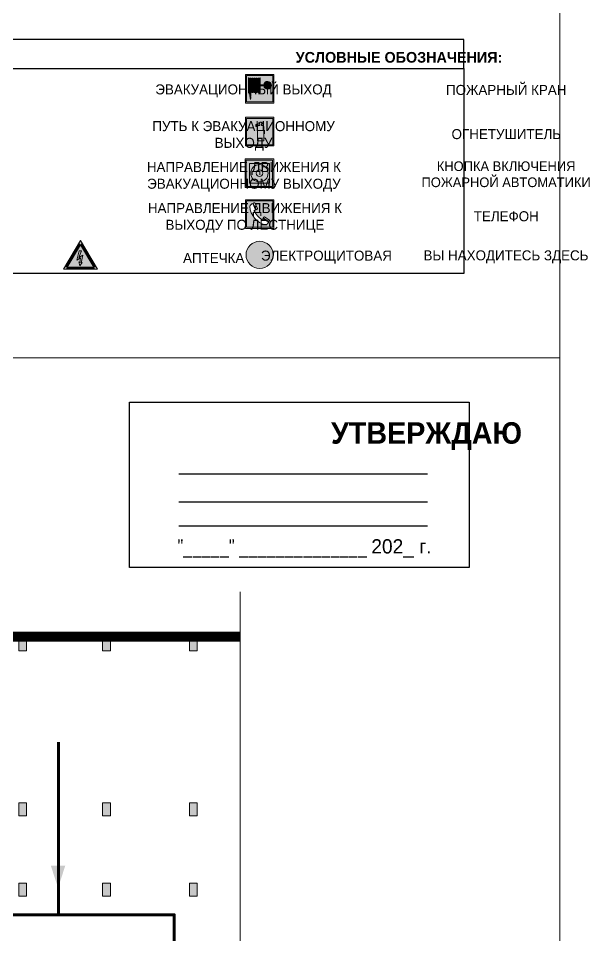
# Model space of a CAD drawing. Header units: millimetres. Extents: x 13810 to 67229, y 12374 to 21950.
# Drawn here: x 37633.7 to 37793.4, y 14781 to 15037.6 of the extents above; entities that cross this region are included whole.
import ezdxf

# ---------------------------------------------------------------- set-up
doc = ezdxf.new("R2010")
doc.units = ezdxf.units.MM
doc.layers.add('План_Штампы', color=7, linetype='Continuous')
doc.styles.add('обычный', font='arial.ttf')

# ---------------------------------------------------------------- blocks, each defined once
blk = doc.blocks.new('A$C3E6D3DDE')
at = {"lineweight": 5}
h = blk.add_hatch(color=40, dxfattribs=at)
h.paths.add_polyline_path([(24.1, 1.45), (16.46, -11.35), (31.74, -11.35)])
h.paths.add_polyline_path([(24.09, -0.46), (30.03, -10.41), (18.14, -10.41)], flags=16)
h.paths.add_polyline_path([(24.54, -3.08), (23.41, -6.02), (25.13, -5.01), (24.33, -8.5), (24.82, -8.27), (23.79, -9.86), (23.4, -8.04), (23.8, -8.43), (24.04, -6.29), (22.39, -7.25), (23.44, -3.08)], flags=0)
h = blk.add_hatch(color=256, dxfattribs=at)
h.paths.add_polyline_path([(24.37, 0.03, 0.567511), (23.82, 0.03), (17.59, -10.4, 0.582454), (17.86, -10.88), (30.32, -10.88, 0.582149), (30.6, -10.4)])
h.paths.add_polyline_path([(24.09, -0.46), (18.14, -10.41), (30.03, -10.41)], flags=16)
h.paths.add_polyline_path([(24.54, -3.08), (23.41, -6.02), (25.13, -5.01), (24.33, -8.5), (24.82, -8.27), (23.79, -9.86), (23.4, -8.04), (23.8, -8.43), (24.04, -6.29), (22.39, -7.25), (23.44, -3.08)], flags=0)
h = blk.add_hatch(color=40, dxfattribs=at)
h.paths.add_polyline_path([(24.09, -0.46), (18.14, -10.41), (30.03, -10.41)])
h.paths.add_polyline_path([(24.82, -8.27), (23.79, -9.86), (23.4, -8.04), (23.8, -8.43), (24.04, -6.29), (22.39, -7.25), (23.44, -3.08), (24.54, -3.08), (23.41, -6.02), (25.13, -5.01), (24.33, -8.5)], flags=16)
at = {"color": 40, "lineweight": 5}
for p, q in [((16.46, -11.35), (24.1, 1.45)), ((24.1, 1.45), (31.74, -11.35))]:
    blk.add_line(p, q, dxfattribs=at)
at = {"lineweight": 5}
for p, q in [((17.59, -10.4), (23.82, 0.03)), ((24.37, 0.03), (30.6, -10.4)), ((18.14, -10.41), (24.09, -0.46)), ((23.44, -3.08), (22.39, -7.25)), ((23.41, -6.02), (24.54, -3.08)), ((24.54, -3.08), (23.44, -3.08)), ((24.09, -0.46), (30.03, -10.41)), ((22.39, -7.25), (24.04, -6.29)), ((23.8, -8.43), (23.4, -8.04)), ((23.4, -8.04), (23.79, -9.86)), ((25.13, -5.01), (23.41, -6.02)), ((24.04, -6.29), (23.8, -8.43)), ((24.33, -8.5), (25.13, -5.01)), ((17.86, -10.88), (30.32, -10.88)), ((18.14, -10.41), (30.03, -10.41)), ((23.79, -9.86), (24.82, -8.27)), ((24.82, -8.27), (24.33, -8.5))]:
    blk.add_line(p, q, dxfattribs=at)
at = {"color": 50, "lineweight": 5}
blk.add_line((31.74, -11.35), (16.46, -11.35), dxfattribs=at)
blk = doc.blocks.new('A$C37112FD5')
at = {"true_color": 0xf5f5ff}
h = blk.add_hatch(color=7, dxfattribs=at)
h.dxf.hatch_style = 1
h.paths.add_polyline_path([(12.8, -7.4), (0, -7.4), (0, -20.2), (12.8, -20.2)])
h.paths.add_polyline_path([(12.29, -7.91), (12.29, -19.69), (0.51, -19.69), (0.51, -7.91)], flags=16)
h.paths.add_polyline_path([(4.98, -9.04, -0.42597), (5.17, -9.22), (5.17, -12.25), (5.17, -15.29, -0.432244), (4.98, -15.47), (4.83, -15.47, -0.42597), (4.64, -15.29), (4.64, -12.25), (4.64, -9.22, -0.432244), (4.83, -9.04)], flags=0)
h.paths.add_polyline_path([(4.28, -9.22), (4.28, -12.25), (4.28, -15.29, -0.432244), (4.09, -15.47), (3.94, -15.47, -0.42597), (3.75, -15.29), (3.75, -12.25), (3.75, -9.22, -0.432244), (3.94, -9.04), (4.09, -9.04, -0.42597)], flags=0)
h.paths.add_polyline_path([(5.72, -9.04), (5.87, -9.04, -0.42597), (6.06, -9.22), (6.06, -12.25), (6.06, -15.29, -0.432244), (5.87, -15.47), (5.72, -15.47, -0.42597), (5.53, -15.29), (5.53, -12.25), (5.53, -9.22, -0.432244)], flags=0)
h.paths.add_polyline_path([(6.42, -8.9), (6.5, -8.9, -0.42597), (6.69, -9.08), (6.69, -12.03), (8.21, -12.03, -15.824349), (8.21, -12.47), (6.69, -12.47), (6.69, -15.42, -0.432244), (6.5, -15.6), (6.42, -15.6)], flags=0)
h.paths.add_polyline_path([(3.39, -9.22), (3.39, -12.25), (3.39, -15.29, -0.432244), (3.2, -15.47), (3.05, -15.47, -0.42597), (2.85, -15.29), (2.85, -12.25), (2.85, -9.22, -0.432244), (3.05, -9.04), (3.2, -9.04, -0.42597)], flags=0)
h.paths.add_polyline_path([(2.5, -9.22), (2.5, -16.71), (1.96, -16.71), (1.96, -9.22, -0.432244), (2.15, -9.04), (2.31, -9.04, -0.42597)], flags=0)
h.paths.add_polyline_path([(1.61, -8.9), (1.61, -15.6), (1.57, -15.6, -0.42597), (1.37, -15.42), (1.37, -12.03), (1.37, -9.09, -0.432244), (1.57, -8.9)], flags=0)
h.paths.add_polyline_path([(9.76, -10.81), (9.76, -12.03), (8.49, -12.03, -0.336371)], flags=0)
h.paths.add_polyline_path([(8.49, -12.47), (9.76, -12.47), (9.76, -13.7, -0.336371)], flags=0)
h.paths.add_polyline_path([(10.11, -10.81, -0.336371), (11.38, -12.03), (10.11, -12.03)], flags=0)
h.paths.add_polyline_path([(10.11, -12.47), (11.38, -12.47, -0.336371), (10.11, -13.7)], flags=0)
h.paths.add_polyline_path([(2.5, -16.84), (2.5, -17.05), (1.97, -17.05), (1.97, -16.84)], flags=0)
h.paths.add_polyline_path([(2.5, -17.24, -0.033778), (2.24, -18.6, -0.033778), (1.97, -17.24)], flags=0)
h = blk.add_hatch(color=242)
h.dxf.hatch_style = 1
h.paths.add_polyline_path([(12.29, -7.91), (0.51, -7.91), (0.51, -19.69), (12.29, -19.69)])
h.paths.add_polyline_path([(6.42, -15.6), (6.42, -8.9), (6.5, -8.9, -0.42597), (6.69, -9.08), (6.69, -12.03), (8.21, -12.03, -15.824349), (8.21, -12.47), (6.69, -12.47), (6.69, -15.42, -0.432244), (6.5, -15.6)], flags=16)
h.paths.add_polyline_path([(5.87, -15.47), (5.72, -15.47, -0.42597), (5.53, -15.29), (5.53, -12.25), (5.53, -9.22, -0.432244), (5.72, -9.04), (5.87, -9.04, -0.42597), (6.06, -9.22), (6.06, -12.25), (6.06, -15.29, -0.432244)], flags=16)
h.paths.add_polyline_path([(4.98, -15.47), (4.83, -15.47, -0.42597), (4.64, -15.29), (4.64, -12.25), (4.64, -9.22, -0.432244), (4.83, -9.04), (4.98, -9.04, -0.42597), (5.17, -9.22), (5.17, -12.25), (5.17, -15.29, -0.432244)], flags=16)
h.paths.add_polyline_path([(4.09, -15.47), (3.94, -15.47, -0.42597), (3.75, -15.29), (3.75, -12.25), (3.75, -9.22, -0.432244), (3.94, -9.04), (4.09, -9.04, -0.42597), (4.28, -9.22), (4.28, -12.25), (4.28, -15.29, -0.432244)], flags=16)
h.paths.add_polyline_path([(3.2, -15.47), (3.05, -15.47, -0.42597), (2.85, -15.29), (2.85, -12.25), (2.85, -9.22, -0.432244), (3.05, -9.04), (3.2, -9.04, -0.42597), (3.39, -9.22), (3.39, -12.25), (3.39, -15.29, -0.432244)], flags=16)
h.paths.add_polyline_path([(2.5, -17.05), (1.97, -17.05), (1.97, -16.84), (2.5, -16.84)], flags=16)
h.paths.add_polyline_path([(2.5, -17.24, -0.033778), (2.24, -18.6, -0.033778), (1.97, -17.24)], flags=16)
h.paths.add_polyline_path([(2.5, -16.71), (1.96, -16.71), (1.96, -9.22, -0.432244), (2.15, -9.04), (2.31, -9.04, -0.42597), (2.5, -9.22)], flags=16)
h.paths.add_polyline_path([(1.61, -15.6), (1.57, -15.6, -0.42597), (1.37, -15.42), (1.37, -12.03), (1.37, -9.09, -0.432244), (1.57, -8.9), (1.61, -8.9)], flags=16)
h.paths.add_polyline_path([(8.49, -12.47), (9.76, -12.47), (9.76, -13.7, -0.336371)], flags=0)
h.paths.add_polyline_path([(10.11, -13.7), (10.11, -12.47), (11.38, -12.47, -0.336371)], flags=0)
h.paths.add_polyline_path([(8.49, -12.03, -0.336371), (9.76, -10.81), (9.76, -12.03)], flags=0)
h.paths.add_polyline_path([(10.11, -12.03), (10.11, -10.81, -0.336371), (11.38, -12.03)], flags=0)
h = blk.add_hatch(color=7, dxfattribs=at)
h.dxf.hatch_style = 1
h.paths.add_polyline_path([(1.61, -8.9), (1.57, -8.9, 0.432244), (1.37, -9.09), (1.37, -12.03), (1.37, -15.42, 0.42597), (1.57, -15.6), (1.61, -15.6)])
h.paths.add_polyline_path([(2.5, -9.22, 0.42597), (2.31, -9.04), (2.15, -9.04, 0.432244), (1.96, -9.22), (1.96, -16.71), (2.5, -16.71)])
h.paths.add_polyline_path([(2.5, -16.84), (1.97, -16.84), (1.97, -17.05), (2.5, -17.05)])
h.paths.add_polyline_path([(2.5, -17.24), (1.97, -17.24, 0.033778), (2.24, -18.6, 0.033778)])
h.paths.add_polyline_path([(3.39, -12.25), (3.39, -9.22, 0.42597), (3.2, -9.04), (3.05, -9.04, 0.432244), (2.85, -9.22), (2.85, -12.25), (2.85, -15.29, 0.42597), (3.05, -15.47), (3.2, -15.47, 0.432244), (3.39, -15.29)])
h.paths.add_polyline_path([(4.28, -12.25), (4.28, -9.22, 0.42597), (4.09, -9.04), (3.94, -9.04, 0.432244), (3.75, -9.22), (3.75, -12.25), (3.75, -15.29, 0.42597), (3.94, -15.47), (4.09, -15.47, 0.432244), (4.28, -15.29)])
h.paths.add_polyline_path([(5.17, -12.25), (5.17, -9.22, 0.42597), (4.98, -9.04), (4.83, -9.04, 0.432244), (4.64, -9.22), (4.64, -12.25), (4.64, -15.29, 0.42597), (4.83, -15.47), (4.98, -15.47, 0.432244), (5.17, -15.29)])
h.paths.add_polyline_path([(6.06, -12.25), (6.06, -9.22, 0.42597), (5.87, -9.04), (5.72, -9.04, 0.432244), (5.53, -9.22), (5.53, -12.25), (5.53, -15.29, 0.42597), (5.72, -15.47), (5.87, -15.47, 0.432244), (6.06, -15.29)])
h.paths.add_polyline_path([(6.69, -12.47), (8.21, -12.47, 15.824349), (8.21, -12.03), (6.69, -12.03), (6.69, -9.08, 0.42597), (6.5, -8.9), (6.42, -8.9), (6.42, -15.6), (6.5, -15.6, 0.432244), (6.69, -15.42)])
h.paths.add_polyline_path([(8.49, -12.47), (9.76, -12.47), (9.76, -13.7, -0.336371)], flags=16)
h.paths.add_polyline_path([(8.49, -12.03, -0.336371), (9.76, -10.81), (9.76, -12.03)], flags=16)
h.paths.add_polyline_path([(10.11, -12.47), (11.38, -12.47, -0.336371), (10.11, -13.7)], flags=16)
h.paths.add_polyline_path([(10.11, -12.03), (10.11, -10.81, -0.336371), (11.38, -12.03)], flags=16)
h = blk.add_hatch(color=242)
h.dxf.hatch_style = 1
h.paths.add_polyline_path([(9.76, -10.81, 0.336371), (8.49, -12.03), (9.76, -12.03)])
h.paths.add_polyline_path([(10.11, -10.81), (10.11, -12.03), (11.38, -12.03, 0.336371)])
h.paths.add_polyline_path([(11.38, -12.47), (10.11, -12.47), (10.11, -13.7, 0.336371)])
h.paths.add_polyline_path([(9.76, -12.47), (8.49, -12.47, 0.336371), (9.76, -13.7)])
at = {"color": 242, "lineweight": 5}
for p, q in [((0, -20.2), (0, -7.4)), ((0, -7.4), (12.8, -7.4)), ((12.8, -20.2), (12.8, -7.4)), ((1.37, -12.03), (1.37, -9.08)), ((1.37, -12.03), (1.37, -15.42)), ((1.57, -8.9), (1.61, -8.9)), ((1.61, -8.9), (1.61, -15.6)), ((1.96, -16.71), (1.96, -9.22)), ((2.15, -9.04), (2.31, -9.04)), ((2.5, -16.71), (2.5, -9.22)), ((2.85, -12.25), (2.85, -9.22)), ((2.85, -12.25), (2.85, -15.29)), ((3.05, -9.04), (3.2, -9.04)), ((3.39, -12.25), (3.39, -9.22)), ((3.39, -12.25), (3.39, -15.29)), ((3.75, -12.25), (3.75, -9.22)), ((3.75, -12.25), (3.75, -15.29)), ((3.94, -9.04), (4.09, -9.04)), ((4.28, -12.25), (4.28, -9.22)), ((4.28, -12.25), (4.28, -15.29)), ((4.64, -12.25), (4.64, -9.22)), ((4.64, -12.25), (4.64, -15.29)), ((4.83, -9.04), (4.98, -9.04)), ((5.17, -12.25), (5.17, -9.22)), ((5.17, -12.25), (5.17, -15.29)), ((5.53, -12.25), (5.53, -9.22)), ((5.53, -12.25), (5.53, -15.29)), ((5.72, -9.04), (5.87, -9.04)), ((6.06, -12.25), (6.06, -9.22)), ((6.06, -12.25), (6.06, -15.29)), ((6.42, -8.9), (6.42, -15.6)), ((6.5, -8.9), (6.42, -8.9)), ((6.69, -12.03), (6.69, -9.08)), ((8.21, -12.03), (6.69, -12.03)), ((9.76, -12.03), (8.49, -12.03)), ((9.76, -10.81), (9.76, -12.03)), ((10.11, -10.81), (10.11, -12.03)), ((11.38, -12.03), (10.11, -12.03)), ((1.57, -15.6), (1.61, -15.6)), ((3.05, -15.47), (3.2, -15.47)), ((3.94, -15.47), (4.09, -15.47)), ((4.83, -15.47), (4.98, -15.47)), ((5.72, -15.47), (5.87, -15.47)), ((6.42, -15.6), (6.5, -15.6)), ((8.21, -12.47), (6.69, -12.47)), ((6.69, -12.47), (6.69, -15.42)), ((9.76, -12.47), (8.49, -12.47)), ((9.76, -12.47), (9.76, -13.7)), ((11.38, -12.47), (10.11, -12.47)), ((10.11, -12.47), (10.11, -13.7)), ((0, -20.2), (12.8, -20.2)), ((1.96, -16.71), (2.5, -16.71)), ((1.97, -16.84), (2.5, -16.84)), ((1.97, -17.05), (1.97, -16.84)), ((2.5, -17.05), (1.97, -17.05)), ((1.97, -17.24), (2.5, -17.24)), ((2.5, -16.84), (2.5, -17.05))]:
    blk.add_line(p, q, dxfattribs=at)
blk.add_lwpolyline([(0.51, -7.91), (12.29, -7.91), (12.29, -19.69), (0.51, -19.69)], close=True, dxfattribs=at)
for centre, radius, start, end in [((1.56, -9.09), 0.182, 87.1027, 180.6071), ((2.15, -9.22), 0.182, 87.1027, 180.6071), ((2.32, -9.22), 0.182, 359.3929, 92.8973), ((3.04, -9.22), 0.182, 87.1027, 180.6071), ((3.21, -9.22), 0.182, 359.3929, 92.8973), ((3.93, -9.22), 0.182, 87.1027, 180.6071), ((4.1, -9.22), 0.182, 359.3929, 92.8973), ((4.82, -9.22), 0.182, 87.1027, 180.6071), ((4.99, -9.22), 0.182, 359.3929, 92.8973), ((5.71, -9.22), 0.182, 87.1027, 180.6071), ((5.88, -9.22), 0.182, 359.3929, 92.8973), ((6.51, -9.09), 0.182, 359.3929, 92.8973), ((9.93, -12.25), 1.74, 187.2319, 172.7681), ((9.93, -12.25), 1.46, 96.9927, 171.3585), ((9.93, -12.25), 1.46, 8.6415, 83.0073), ((1.56, -15.42), 0.182, 179.3929, 272.8973), ((3.04, -15.29), 0.182, 179.3929, 272.8973), ((3.21, -15.29), 0.182, 267.1027, 0.6071), ((3.93, -15.29), 0.182, 179.3929, 272.8973), ((4.1, -15.29), 0.182, 267.1027, 0.6071), ((4.82, -15.29), 0.182, 179.3929, 272.8973), ((4.99, -15.29), 0.182, 267.1027, 0.6071), ((5.71, -15.29), 0.182, 179.3929, 272.8973), ((5.88, -15.29), 0.182, 267.1027, 0.6071), ((6.51, -15.42), 0.182, 267.1027, 0.6071), ((9.93, -12.25), 1.46, 188.6415, 263.0073), ((9.93, -12.25), 1.46, 276.9927, 351.3585), ((12.17, -15.98), 10.27, 187.041, 194.7793), ((-7.7, -15.98), 10.27, 345.2207, 352.959)]:
    blk.add_arc(centre, radius, start, end, dxfattribs=at)
blk = doc.blocks.new('A$C7B8C2D5B')
at = {"lineweight": 0}
h = blk.add_hatch(color=5, dxfattribs=at)
h.dxf.hatch_style = 1
h.paths.add_polyline_path([(1.4, -3.02, 1), (-2.11, -3.02, 1)])
at = {"color": 5, "lineweight": 0}
blk.add_circle((-0.36, -3.02), 1.75, dxfattribs=at)
blk = doc.blocks.new('A$C456E1F9C')
at = {"lineweight": 5}
h = blk.add_hatch(color=242, dxfattribs=at)
h.paths.add_polyline_path([(0.51, -1.47), (0.51, -13.26), (12.29, -13.26), (12.29, -1.47)])
h.paths.add_polyline_path([(5.42, -4.95, -0.254479), (4.78, -5.4), (3.52, -2.53, -0.209735), (4.23, -2.4)], flags=16)
h.paths.add_polyline_path([(8.53, -8.6), (10.87, -10.17), (10.54, -10.76), (8.03, -9.13, -0.192251)], flags=16)
h.paths.add_polyline_path([(4.61, -5.49, 0.005518), (3.87, -5.72, 0.128647), (7.49, -10.01, 0.00809), (7.83, -9.33), (10.47, -10.97, -0.16736), (8.99, -12.25, -0.327862), (1.95, -3.95, -0.166952), (3.36, -2.62)], flags=16)
at = {"color": 242, "lineweight": 5}
for p, q in [((0, -13.77), (0, -0.97)), ((12.8, -0.97), (0, -0.97)), ((4.61, -5.49), (3.36, -2.62)), ((3.52, -2.53), (4.78, -5.4)), ((4.23, -2.4), (5.42, -4.95)), ((12.8, -13.77), (12.8, -0.97)), ((7.83, -9.33), (10.47, -10.97)), ((8.03, -9.13), (10.54, -10.76)), ((10.81, -10.12), (8.53, -8.6)), ((10.54, -10.76), (10.8, -10.3)), ((10.8, -10.3), (10.81, -10.12)), ((0, -13.77), (12.8, -13.77))]:
    blk.add_line(p, q, dxfattribs=at)
blk.add_lwpolyline([(0.51, -1.47), (12.29, -1.47), (12.29, -13.26), (0.51, -13.26)], close=True, dxfattribs=at)
for centre, radius, start, end in [((4.59, -5.34), 2.99, 114.2845, 152.1974), ((11.12, -3.31), 9.19, 183.9915, 256.6009), ((4.02, -3.27), 0.891, 76.3284, 123.7092), ((14.98, -39.1), 35.17, 107.1487, 108.4135), ((13.86, -0.94), 11.08, 205.5536, 234.8762), ((4.68, -4.59), 0.824, 276.9621, 334.0723), ((-13.31, 0.8), 23.44, 332.5487, 334.4027), ((8.94, -9.5), 0.989, 114.4092, 157.9388), ((7.87, -9.46), 3, 291.9291, 329.9329)]:
    blk.add_arc(centre, radius, start, end, dxfattribs=at)
blk = doc.blocks.new('A$C54414219')
at = {"true_color": 0xffffff}
h = blk.add_hatch(color=7, dxfattribs=at)
h.paths.add_polyline_path([(2.39, -9.45), (2.39, -18.3), (11.23, -18.3), (11.23, -9.45)], flags=0)
h.paths.add_polyline_path([(10.71, -13.87, -1), (2.92, -13.87, -1)], flags=0)
h.paths.add_polyline_path([(8.3, -13.87, -1), (5.33, -13.87, -1)], flags=0)
h.paths.add_polyline_path([(0.41, -7.47), (0.41, -20.27), (13.21, -20.27), (13.21, -7.47)])
h.paths.add_polyline_path([(0.92, -19.77), (12.71, -19.77), (12.71, -7.98), (0.92, -7.98)], flags=16)
h.paths.add_polyline_path([(11.23, -9.45), (11.23, -18.3), (2.39, -18.3), (2.39, -9.45)], flags=0)
at = {"lineweight": 5}
h = blk.add_hatch(color=242, dxfattribs=at)
h.paths.add_polyline_path([(12.71, -7.98), (0.92, -7.98), (0.92, -19.77), (12.71, -19.77)])
h.paths.add_polyline_path([(11.23, -18.3), (2.39, -18.3), (2.39, -9.45), (11.23, -9.45)], flags=16)
h.paths.add_polyline_path([(10.71, -13.87, -1), (2.92, -13.87, -1)], flags=0)
h.paths.add_polyline_path([(8.3, -13.87, -1), (5.33, -13.87, -1)], flags=0)
at = {"true_color": 0xffffff}
h = blk.add_hatch(color=7, dxfattribs=at)
h.paths.add_polyline_path([(2.39, -9.45), (2.39, -18.3), (11.23, -18.3), (11.23, -9.45)])
h.paths.add_polyline_path([(10.71, -13.87, -1), (2.92, -13.87, -1)], flags=16)
h.paths.add_polyline_path([(8.3, -13.87, -1), (5.33, -13.87, -1)], flags=0)
at = {"lineweight": 5}
h = blk.add_hatch(color=242, dxfattribs=at)
h.paths.add_polyline_path([(2.92, -13.87, 1), (10.71, -13.87, 1)])
h.paths.add_polyline_path([(8.3, -13.87, -1), (5.33, -13.87, -1)], flags=16)
at = {"color": 242, "lineweight": 5}
for p, q in [((0.41, -20.27), (0.41, -7.47)), ((0.41, -7.47), (13.21, -7.47)), ((0.41, -7.47), (13.21, -7.47)), ((13.21, -20.27), (13.21, -7.47)), ((0.41, -20.27), (13.21, -20.27))]:
    blk.add_line(p, q, dxfattribs=at)
for points in [[(0.92, -7.98), (12.71, -7.98), (12.71, -19.77), (0.92, -19.77)], [(2.39, -9.45), (11.23, -9.45), (11.23, -18.3), (2.39, -18.3)]]:
    blk.add_lwpolyline(points, close=True, dxfattribs=at)
for radius in [3.89, 1.49]:
    blk.add_circle((6.81, -13.87), radius, dxfattribs=at)
blk = doc.blocks.new('A$C3AD82952')
at = {"true_color": 0xf5f5ff}
h = blk.add_hatch(color=7, dxfattribs=at)
h.dxf.hatch_style = 1
h.paths.add_polyline_path([(8.21, 8.73, 0.414214), (7.89, 9.05), (7.22, 9.05), (7.22, 9.92), (7.59, 9.92, 1), (7.57, 10.36), (7.22, 10.36), (7.22, 10.6), (6.43, 10.6), (6.43, 10.36), (6.01, 10.36), (4.74, 9.59), (4.74, 8.69), (4.98, 8.73), (4.98, 9.26), (6.12, 9.91), (6.43, 9.91), (6.43, 9.05), (5.76, 9.05, 0.414214), (5.44, 8.73), (5.44, 2.2), (8.21, 2.2)], flags=0)
h.paths.add_polyline_path([(12.8, 12.8), (0, 12.8), (0, 0), (12.8, 0)])
h.paths.add_polyline_path([(0.51, 12.29), (12.29, 12.29), (12.29, 0.51), (0.51, 0.51)], flags=16)
h.paths.add_polyline_path([(4.74, 9.59), (6.01, 10.36), (6.43, 10.36), (6.43, 10.6), (7.22, 10.6), (7.22, 10.36), (7.59, 10.36, -0.94586), (7.59, 9.92), (7.22, 9.92), (7.22, 9.05), (7.89, 9.05, -0.414214), (8.21, 8.73), (8.21, 2.2), (5.44, 2.2), (5.44, 8.73, -0.414214), (5.76, 9.05), (6.43, 9.05), (6.43, 9.91), (6.12, 9.91), (4.98, 9.26), (4.98, 8.73), (4.74, 8.69)], flags=0)
h = blk.add_hatch(color=242)
h.dxf.hatch_style = 1
h.paths.add_polyline_path([(12.29, 12.29), (0.51, 12.29), (0.51, 0.51), (12.29, 0.51)])
h.paths.add_polyline_path([(4.74, 8.69), (4.74, 9.59), (6.01, 10.36), (6.43, 10.36), (6.43, 10.6), (7.22, 10.6), (7.22, 10.36), (7.59, 10.36, -0.94586), (7.59, 9.92), (7.22, 9.92), (7.22, 9.05), (7.89, 9.05, -0.414214), (8.21, 8.73), (8.21, 2.2), (5.44, 2.2), (5.44, 8.73, -0.414214), (5.76, 9.05), (6.43, 9.05), (6.43, 9.91), (6.12, 9.91), (4.98, 9.26), (4.98, 8.73)], flags=16)
h = blk.add_hatch(color=7, dxfattribs=at)
h.dxf.hatch_style = 1
h.paths.add_polyline_path([(8.21, 8.73, 0.414214), (7.89, 9.05), (7.22, 9.05), (7.22, 9.92), (7.59, 9.92, 1), (7.57, 10.36), (7.22, 10.36), (7.22, 10.6), (6.43, 10.6), (6.43, 10.36), (6.01, 10.36), (4.74, 9.59), (4.74, 8.69), (4.98, 8.73), (4.98, 9.26), (6.12, 9.91), (6.43, 9.91), (6.43, 9.05), (5.76, 9.05, 0.414214), (5.44, 8.73), (5.44, 2.2), (8.21, 2.2)])
at = {"color": 242, "lineweight": 5}
for p, q in [((0, 0), (0, 12.8)), ((0, 12.8), (12.8, 12.8)), ((12.8, 0), (12.8, 12.8)), ((6.01, 10.36), (4.74, 9.59)), ((4.74, 9.59), (4.74, 8.69)), ((4.74, 8.69), (4.98, 8.73)), ((4.98, 9.26), (6.12, 9.91)), ((4.98, 8.73), (4.98, 9.26)), ((5.44, 2.2), (5.44, 8.73)), ((5.76, 9.05), (6.43, 9.05)), ((6.01, 10.36), (6.43, 10.36)), ((6.12, 9.91), (6.43, 9.91)), ((7.22, 10.6), (6.43, 10.6)), ((6.43, 10.6), (6.43, 10.36)), ((6.43, 9.91), (6.43, 9.05)), ((7.22, 10.36), (7.22, 10.6)), ((7.59, 10.36), (7.22, 10.36)), ((7.22, 9.05), (7.22, 9.92)), ((7.59, 9.92), (7.22, 9.92)), ((7.89, 9.05), (7.22, 9.05)), ((8.21, 2.2), (8.21, 8.73)), ((0, 0), (12.8, 0)), ((5.44, 2.2), (8.21, 2.2))]:
    blk.add_line(p, q, dxfattribs=at)
blk.add_lwpolyline([(0.51, 12.29), (12.29, 12.29), (12.29, 0.51), (0.51, 0.51)], close=True, dxfattribs=at)
for centre, radius, start, end in [((5.76, 8.73), 0.32, 90, 180), ((7.58, 10.14), 0.223, 273.1875, 86.8125), ((7.89, 8.73), 0.32, 0, 90)]:
    blk.add_arc(centre, radius, start, end, dxfattribs=at)

msp = doc.modelspace()

# ---------------------------------------------------------------- hatches: boundary and pattern name
at = {"lineweight": 0}
h = msp.add_hatch(color=256, dxfattribs=at)
h.dxf.hatch_style = 1
h.paths.add_polyline_path([(37635.98, 14864.26), (37633.76, 14864.26), (37633.76, 14860.69), (37635.98, 14860.69)])
h = msp.add_hatch(color=256, dxfattribs=at)
h.dxf.hatch_style = 1
h.paths.add_polyline_path([(37659.42, 14864.26), (37657.19, 14864.26), (37657.19, 14860.69), (37659.42, 14860.69)])
h = msp.add_hatch(color=256, dxfattribs=at)
h.dxf.hatch_style = 1
h.paths.add_polyline_path([(37683.7, 14864.26), (37681.48, 14864.26), (37681.48, 14860.69), (37683.7, 14860.69)])
h = msp.add_hatch(color=256, dxfattribs=at)
h.dxf.hatch_style = 1
h.paths.add_polyline_path([(37635.98, 14818.15), (37633.76, 14818.15), (37633.76, 14814.58), (37635.98, 14814.58)])
h = msp.add_hatch(color=256, dxfattribs=at)
h.dxf.hatch_style = 1
h.paths.add_polyline_path([(37659.42, 14818.15), (37657.19, 14818.15), (37657.19, 14814.58), (37659.42, 14814.58)])
h = msp.add_hatch(color=256, dxfattribs=at)
h.dxf.hatch_style = 1
h.paths.add_polyline_path([(37683.7, 14818.15), (37681.48, 14818.15), (37681.48, 14814.58), (37683.7, 14814.58)])
h = msp.add_hatch(color=256, dxfattribs=at)
h.dxf.hatch_style = 1
h.paths.add_polyline_path([(37635.98, 14795.68), (37633.76, 14795.68), (37633.76, 14792.11), (37635.98, 14792.11)])
h = msp.add_hatch(color=256, dxfattribs=at)
h.dxf.hatch_style = 1
h.paths.add_polyline_path([(37659.42, 14795.68), (37657.19, 14795.68), (37657.19, 14792.11), (37659.42, 14792.11)])
h = msp.add_hatch(color=256, dxfattribs=at)
h.dxf.hatch_style = 1
h.paths.add_polyline_path([(37683.7, 14795.68), (37681.48, 14795.68), (37681.48, 14792.11), (37683.7, 14792.11)])

# ---------------------------------------------------------------- linework, layer by layer
at = {"color": 126, "lineweight": 0, "true_color": 0x008754}
for points in [[(37185.05, 15337.64), (37785.05, 15337.64), (37785.05, 14942.64), (37185.05, 14942.64)], [(37185.05, 15337.64), (37785.05, 15337.64), (37785.05, 14942.64), (37185.05, 14942.64)], [(37185.05, 15337.64), (37785.05, 15337.64), (37785.05, 14942.64), (37185.05, 14942.64)], [(37185.05, 15337.64), (37785.05, 15337.64), (37785.05, 14942.64), (37185.05, 14942.64)], [(37185.05, 14942.64), (37785.05, 14942.64), (37785.05, 14547.64), (37185.05, 14547.64)], [(37185.05, 14942.64), (37785.05, 14942.64), (37785.05, 14547.64), (37185.05, 14547.64)], [(37185.05, 14942.64), (37785.05, 14942.64), (37785.05, 14547.64), (37185.05, 14547.64)], [(37185.05, 14942.64), (37785.05, 14942.64), (37785.05, 14547.64), (37185.05, 14547.64)]]:
    msp.add_lwpolyline(points, close=True, dxfattribs=at)
for points in [[(37614.51, 15023.59), (37758.28, 15023.59), (37758.28, 15031.64), (37614.51, 15031.64)], [(37614.51, 15023.59), (37758.28, 15023.59), (37758.28, 14966.19), (37614.51, 14966.19)], [(37664.76, 14930.21), (37759.77, 14930.21), (37759.77, 14884.01), (37664.76, 14884.01)]]:
    msp.add_lwpolyline(points, close=True)
for points in [[(37678.52, 14910.17), (37748.04, 14910.17)], [(37678.52, 14902.4), (37748.04, 14902.4)], [(37678.52, 14895.62), (37748.04, 14895.62)]]:
    msp.add_lwpolyline(points)
at = {"lineweight": 0}
for points in [[(37695.72, 14668.31), (37695.72, 14877.17)], [(37635.98, 14860.69), (37633.76, 14860.69), (37633.76, 14864.26), (37635.98, 14864.26), (37635.98, 14860.69)], [(37659.42, 14860.69), (37657.19, 14860.69), (37657.19, 14864.26), (37659.42, 14864.26), (37659.42, 14860.69)], [(37683.7, 14860.69), (37681.48, 14860.69), (37681.48, 14864.26), (37683.7, 14864.26), (37683.7, 14860.69)], [(37635.98, 14814.58), (37633.76, 14814.58), (37633.76, 14818.15), (37635.98, 14818.15), (37635.98, 14814.58)], [(37659.42, 14814.58), (37657.19, 14814.58), (37657.19, 14818.15), (37659.42, 14818.15), (37659.42, 14814.58)], [(37683.7, 14814.58), (37681.48, 14814.58), (37681.48, 14818.15), (37683.7, 14818.15), (37683.7, 14814.58)], [(37635.98, 14792.11), (37633.76, 14792.11), (37633.76, 14795.68), (37635.98, 14795.68), (37635.98, 14792.11)], [(37659.42, 14792.11), (37657.19, 14792.11), (37657.19, 14795.68), (37659.42, 14795.68), (37659.42, 14792.11)], [(37683.7, 14792.11), (37681.48, 14792.11), (37681.48, 14795.68), (37683.7, 14795.68), (37683.7, 14792.11)]]:
    msp.add_lwpolyline(points, dxfattribs=at)
at = {"lineweight": 0, "const_width": 2.82}
for points in [[(37517.57, 14864.67), (37649.95, 14864.67)], [(37649.95, 14864.67), (37695.72, 14864.67)]]:
    msp.add_lwpolyline(points, dxfattribs=at)
at = {"color": 126, "lineweight": 100, "true_color": 0x008754}
for points in [[(37439.83, 14786.86), (37644.93, 14786.86), (37644.93, 14835.13)], [(37665.05, 14664.73), (37665.05, 14681.28), (37679.83, 14681.28), (37679.83, 14697.9), (37677.26, 14697.9), (37677.26, 14786.86), (37644.93, 14786.86)]]:
    msp.add_lwpolyline(points, dxfattribs=at)
at = {"layer": 'План_Штампы', "color": 126, "true_color": 0x008754}
msp.add_solid([(37642.74, 14800.59), (37646.77, 14800.58), (37644.78, 14794.4)], dxfattribs=at)

# ---------------------------------------------------------------- block references
for name, p, xscale, yscale, zscale in [('A$C37112FD5', (37697.14, 15026.52), 0.6249984004534781, 0.6249984004534781, 0.6249984004534781), ('A$C3AD82952', (37697.14, 15001.91), 0.625, 0.625, 0.625), ('A$C54414219', (37696.83, 15002.93), 0.625, 0.625, 0.625), ('A$C456E1F9C', (37697.14, 14987.45), 0.625, 0.625, 0.625), ('A$C3E6D3DDE', (37635.99, 14974.5), 0.625, 0.625, 0.625), ('A$C7B8C2D5B', (37701.92, 14977.99), 2.177419353276491, 2.177419353276491, 2.177419353276491)]:
    msp.add_blockref(name, p, dxfattribs=dict(xscale=xscale, yscale=yscale, zscale=zscale))

# ---------------------------------------------------------------- texts
at = {"lineweight": 0, "attachment_point": 5, "style": 'обычный'}
for s, insert, char_height, width in [('{\\fProxima Nova Rg|b1|i0|c204|p2;УСЛОВНЫЕ ОБОЗНАЧЕНИЯ:\\H1.1997x; }', (37740.1, 15026.65), 3, 175.1736), ('\\pi-8.4,l8.4,t8.4;{\\fProxima Nova Rg|b0|i0|c204|p2;ЭВАКУАЦИОННЫЙ ВЫХОД\\H1.6404x; }', (37696.63, 15017.3), 2.8, 126.6484), ('\\pi-8.4,l8.4,t8.4;{\\fProxima Nova Rg|b0|i0|c204|p2;ПОЖАРНЫЙ КРАН\\H1.6404x; }', (37770.09, 15017.54), 2.8, 126.6484), ('\\pi-8.4,l8.4,t8.4;{\\fProxima Nova Rg|b0|i0|c204|p2;ПУТЬ К ЭВАКУАЦИОННОМУ \\PВЫХОДУ }', (37696.64, 15004.69), 2.8, 126.6484), ('\\pi-8.4,l8.4,t8.4;{\\fProxima Nova Rg|b0|i0|c204|p2;ОГНЕТУШИТЕЛЬ\\H1.1997x; }', (37770.11, 15005.18), 2.8, 126.6484), ('\\pi-8.4,l8.4,t8.4;{\\fProxima Nova Rg|b0|i0|c204|p2;НАПРАВЛЕНИЕ ДВИЖЕНИЯ К \\PЭВАКУАЦИОННОМУ ВЫХОДУ}', (37696.73, 14993.25), 2.8, 126.6484), ('\\pi-8.1,l8.1,t8.1;{\\fProxima Nova Rg|b0|i0|c204|p2;КНОПКА ВКЛЮЧЕНИЯ\\PПОЖАРНОЙ АВТОМАТИКИ}', (37770.06, 14993.96), 2.7, 126.6484), ('\\pi-8.4,l8.4,t8.4;{\\fProxima Nova Rg|b0|i0|c204|p2;НАПРАВЛЕНИЕ ДВИЖЕНИЯ К \\PВЫХОДУ ПО ЛЕСТНИЦЕ }', (37697.02, 14981.77), 2.8, 126.6484), ('\\pi-8.4,l8.4,t8.4;{\\fProxima Nova Rg|b0|i0|c204|p2;ТЕЛЕФОН\\H1.1997x; }', (37770.1, 14982.21), 2.8, 126.6484), ('\\pi-8.4,l8.4,t8.4;{\\fProxima Nova Rg|b0|i0|c204|p2;ЭЛЕКТРОЩИТОВАЯ\\H1.1997x; }', (37719.81, 14970.81), 2.8, 126.6484), ('\\pi-8.4,l8.4,t8.4;{\\fProxima Nova Rg|b0|i0|c204|p2;ВЫ НАХОДИТЕСЬ ЗДЕСЬ\\H1.1997x; }', (37770.03, 14970.89), 2.8, 126.6484), ('\\pi-8.4,l8.4,t8.4;{\\fProxima Nova Rg|b0|i0|c204|p2;АПТЕЧКА\\H1.1667x; }', (37688.29, 14970.54), 2.8, 126.6484), ('\\pi-18,l18,t18;{\\fProxima Nova Rg|b1|i0|c204|p2;УТВЕРЖДАЮ\\H1.1997x; }', (37747.8, 14920.75), 6, 126.6484), ('{\\fArial Narrow|b0|i0|c204|p34;"_____" ______________ \\fProxima Nova Rg|b0|i0|c204|p2;202_ г. }', (37713.67, 14889.33), 4, 78.6503)]:
    msp.add_mtext(s, dxfattribs=dict(at, insert=insert, char_height=char_height, width=width))

doc.saveas('drawing.dxf')
